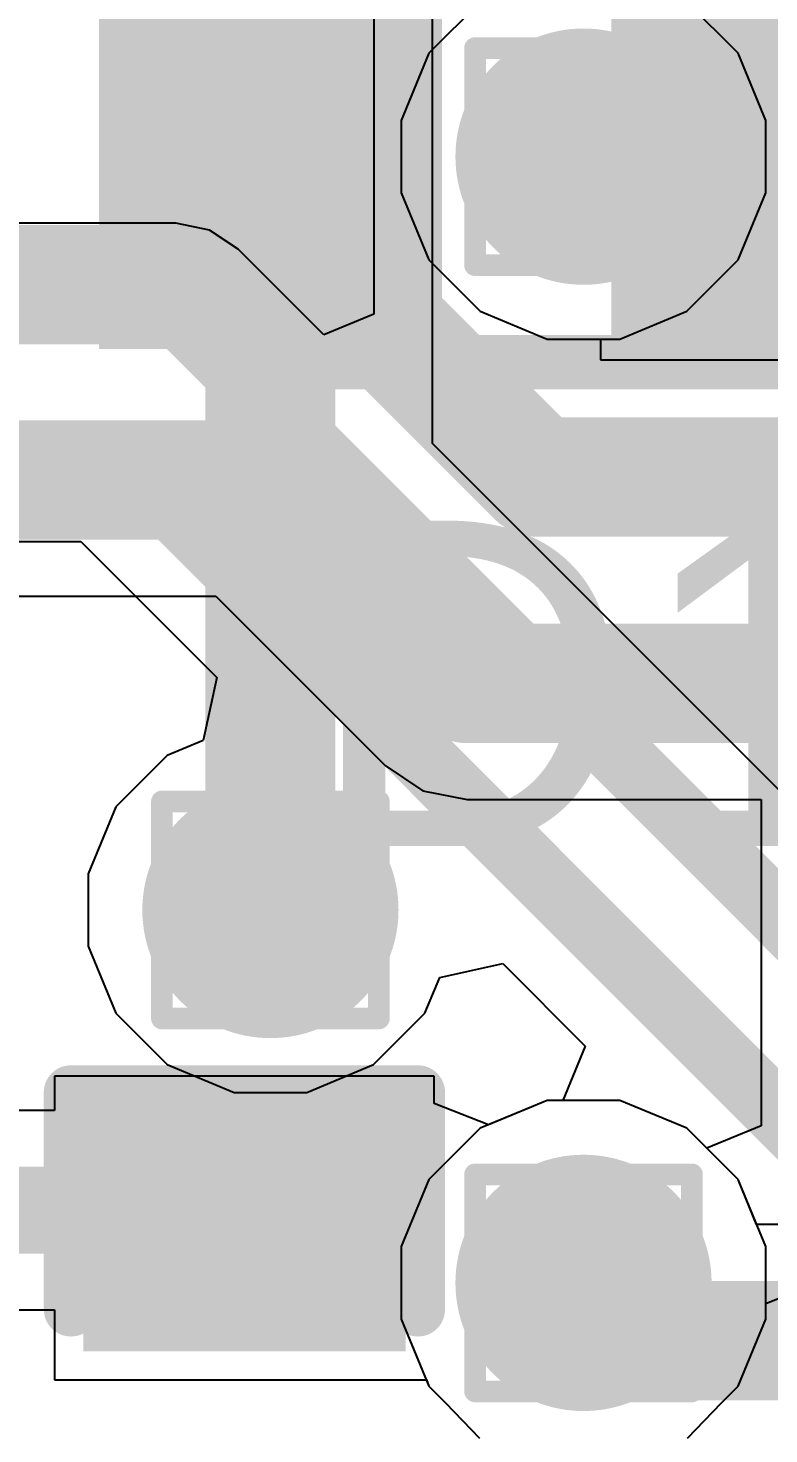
# Model space of a CAD drawing. Header units: inches. Extents: x -11 to 5433, y -4 to 5447.
# Drawn here: x -5.037 to -3.302, y 18.321 to 21.612 of the extents above; entities that cross this region are included whole.
import ezdxf

# ---------------------------------------------------------------- set-up
doc = ezdxf.new("R2010")
doc.units = ezdxf.units.IN
for name, color, linetype in [('Bottom Layer', 5, 'Continuous'), ('Drill Drawing', 1, 'Continuous'), ('Ground', 16, 'Continuous'), ('Power', 76, 'Continuous'), ('Top Layer', 1, 'Continuous'), ('Top Overlay', 2, 'Continuous'), ('Top Paste', 8, 'Continuous'), ('Top Solder', 216, 'Continuous'), ('Via Holes', 16, 'Continuous')]:
    doc.layers.add(name, color=color, linetype=linetype)
doc.styles.add('Arial', font='', dxfattribs={"height": 0.2})
doc.styles.get('Arial').set_extended_font_data('Arial')

# ---------------------------------------------------------------- blocks, each defined once
blk = doc.blocks.new('SOD_523_161')
at = {"layer": 'Top Layer'}
for points in [[(-0.9, 0.35), (-0.3, 0.35), (-0.3, -0.35), (-0.9, -0.35)], [(0.3, 0.35), (0.9, 0.35), (0.9, -0.35), (0.3, -0.35)]]:
    blk.add_hatch(color=1, dxfattribs=at).paths.add_polyline_path(points)
at = {"layer": 'Top Overlay'}
for points in [[(0.6602, 0.356), (1.4222, 0.356), (1.4222, 0.5338), (0.6602, 0.5338)], [(0.9396, -0.3806), (1.4222, -0.3806), (1.4222, 0.3814), (0.9396, 0.3814)], [(0.6601, -0.533), (1.4221, -0.533), (1.4221, -0.3552), (0.6601, -0.3552)]]:
    blk.add_hatch(color=2, dxfattribs=at).paths.add_polyline_path(points)
at = {"layer": 'Top Paste'}
for points in [[(-0.9, 0.35), (-0.3, 0.35), (-0.3, -0.35), (-0.9, -0.35)], [(0.3, 0.35), (0.9, 0.35), (0.9, -0.35), (0.3, -0.35)]]:
    blk.add_hatch(color=8, dxfattribs=at).paths.add_polyline_path(points)
at = {"layer": 'Top Solder'}
for points in [[(-1.0016, 0.4516), (-0.1984, 0.4516), (-0.1984, -0.4516), (-1.0016, -0.4516)], [(0.1984, 0.4516), (1.0016, 0.4516), (1.0016, -0.4516), (0.1984, -0.4516)]]:
    blk.add_hatch(color=216, dxfattribs=at).paths.add_polyline_path(points)
at = {"layer": 'Top Overlay'}
for points in [[(-0.6096, 0.4826, 0.127, 0.127, 0), (0.6604, 0.4826, 0.127, 0.127, 0)], [(-0.6096, 0.4318, 0.127, 0.127, 0), (-0.6096, 0.4818, 0.127, 0.127, 0)], [(-0.6096, -0.4818, 0.127, 0.127, 0), (-0.6096, -0.4318, 0.127, 0.127, 0)], [(-0.6096, -0.4826, 0.127, 0.127, 0), (0.6604, -0.4826, 0.127, 0.127, 0)]]:
    blk.add_lwpolyline(points, format="xyseb", dxfattribs=at)
for points in [[(-0.6413, 0.4826, 0.0635, 0.0635, 1), (-0.5778, 0.4826, 0.0635, 0.0635, 1)], [(-0.6413, 0.4818, 0.0635, 0.0635, 1), (-0.5778, 0.4818, 0.0635, 0.0635, 1)], [(0.6287, 0.4826, 0.0635, 0.0635, 1), (0.6921, 0.4826, 0.0635, 0.0635, 1)], [(-0.6413, 0.4318, 0.0635, 0.0635, 1), (-0.5778, 0.4318, 0.0635, 0.0635, 1)], [(-0.6413, -0.4318, 0.0635, 0.0635, 1), (-0.5778, -0.4318, 0.0635, 0.0635, 1)], [(-0.6413, -0.4818, 0.0635, 0.0635, 1), (-0.5778, -0.4818, 0.0635, 0.0635, 1)], [(-0.6413, -0.4826, 0.0635, 0.0635, 1), (-0.5778, -0.4826, 0.0635, 0.0635, 1)], [(0.6287, -0.4826, 0.0635, 0.0635, 1), (0.6921, -0.4826, 0.0635, 0.0635, 1)]]:
    blk.add_lwpolyline(points, format="xyseb", close=True, dxfattribs=at)
blk = doc.blocks.new('C___0402_194')
at = {"layer": 'Top Layer'}
for points in [[(-0.6985, -0.3175), (-0.6985, 0.3175), (-0.2413, 0.3175), (-0.2413, -0.3175)], [(0.2413, -0.3175), (0.2413, 0.3175), (0.6985, 0.3175), (0.6985, -0.3175)]]:
    blk.add_hatch(color=1, dxfattribs=at).paths.add_polyline_path(points)
at = {"layer": 'Top Paste'}
for points in [[(-0.6985, -0.3175), (-0.6985, 0.3175), (-0.2413, 0.3175), (-0.2413, -0.3175)], [(0.2413, -0.3175), (0.2413, 0.3175), (0.6985, 0.3175), (0.6985, -0.3175)]]:
    blk.add_hatch(color=8, dxfattribs=at).paths.add_polyline_path(points)
at = {"layer": 'Top Solder'}
for points in [[(-0.7585, -0.3775), (-0.7585, 0.3775), (-0.1813, 0.3775), (-0.1813, -0.3775)], [(0.1813, -0.3775), (0.1813, 0.3775), (0.7585, 0.3775), (0.7585, -0.3775)]]:
    blk.add_hatch(color=216, dxfattribs=at).paths.add_polyline_path(points)
at = {"layer": 'Top Overlay'}
for points in [[(-0.2794, 0.4064, 0.127, 0.127, 0), (-0.7874, 0.4064, 0.127, 0.127, 0)], [(-0.7874, -0.4064, 0.127, 0.127, 0), (-0.7874, 0.4064, 0.127, 0.127, 0)], [(0.7874, 0.4064, 0.127, 0.127, 0), (0.2794, 0.4064, 0.127, 0.127, 0)], [(0.7874, -0.4064, 0.127, 0.127, 0), (0.7874, 0.4064, 0.127, 0.127, 0)], [(-0.2794, -0.4064, 0.127, 0.127, 0), (-0.7874, -0.4064, 0.127, 0.127, 0)], [(0.7874, -0.4064, 0.127, 0.127, 0), (0.2794, -0.4064, 0.127, 0.127, 0)]]:
    blk.add_lwpolyline(points, format="xyseb", dxfattribs=at)
for points in [[(-0.8191, 0.4064, 0.0635, 0.0635, 1), (-0.7556, 0.4064, 0.0635, 0.0635, 1)], [(-0.8191, 0.4064, 0.0635, 0.0635, 1), (-0.7556, 0.4064, 0.0635, 0.0635, 1)], [(-0.3111, 0.4064, 0.0635, 0.0635, 1), (-0.2477, 0.4064, 0.0635, 0.0635, 1)], [(0.2477, 0.4064, 0.0635, 0.0635, 1), (0.3111, 0.4064, 0.0635, 0.0635, 1)], [(0.7556, 0.4064, 0.0635, 0.0635, 1), (0.8191, 0.4064, 0.0635, 0.0635, 1)], [(0.7556, 0.4064, 0.0635, 0.0635, 1), (0.8191, 0.4064, 0.0635, 0.0635, 1)], [(-0.8191, -0.4064, 0.0635, 0.0635, 1), (-0.7556, -0.4064, 0.0635, 0.0635, 1)], [(-0.8191, -0.4064, 0.0635, 0.0635, 1), (-0.7556, -0.4064, 0.0635, 0.0635, 1)], [(-0.3111, -0.4064, 0.0635, 0.0635, 1), (-0.2477, -0.4064, 0.0635, 0.0635, 1)], [(0.2477, -0.4064, 0.0635, 0.0635, 1), (0.3111, -0.4064, 0.0635, 0.0635, 1)], [(0.7556, -0.4064, 0.0635, 0.0635, 1), (0.8191, -0.4064, 0.0635, 0.0635, 1)], [(0.7556, -0.4064, 0.0635, 0.0635, 1), (0.8191, -0.4064, 0.0635, 0.0635, 1)]]:
    blk.add_lwpolyline(points, format="xyseb", close=True, dxfattribs=at)

msp = doc.modelspace()

# ---------------------------------------------------------------- hatches: boundary and pattern name
at = {"layer": 'Bottom Layer'}
h = msp.add_hatch(color=5, dxfattribs=at)
edge = h.paths.add_edge_path()
edge.add_arc((-3.7359, 21.3114), 0.3, 0, 360)
h = msp.add_hatch(color=5, dxfattribs=at)
edge = h.paths.add_edge_path()
edge.add_arc((-4.4692, 19.5479), 0.3, 0, 360)
h = msp.add_hatch(color=5, dxfattribs=at)
edge = h.paths.add_edge_path()
edge.add_arc((-3.7359, 18.6749), 0.3, 0, 360)
at = {"layer": 'Ground'}
h = msp.add_hatch(color=16, dxfattribs=at)
edge = h.paths.add_edge_path()
edge.add_arc((-3.7359, 21.3114), 0.3, 0, 360)
h = msp.add_hatch(color=16, dxfattribs=at)
edge = h.paths.add_edge_path()
edge.add_arc((-4.4692, 19.5479), 0.3, 0, 360)
h = msp.add_hatch(color=16, dxfattribs=at)
edge = h.paths.add_edge_path()
edge.add_arc((-3.7359, 18.6749), 0.3, 0, 360)
at = {"layer": 'Power'}
h = msp.add_hatch(color=76, dxfattribs=at)
edge = h.paths.add_edge_path()
edge.add_arc((-3.7359, 21.3114), 0.3, 0, 360)
h = msp.add_hatch(color=76, dxfattribs=at)
edge = h.paths.add_edge_path()
edge.add_arc((-4.4692, 19.5479), 0.3, 0, 360)
h = msp.add_hatch(color=76, dxfattribs=at)
edge = h.paths.add_edge_path()
edge.add_arc((-3.7359, 18.6749), 0.3, 0, 360)
at = {"layer": 'Top Layer'}
h = msp.add_hatch(color=1, dxfattribs=at)
edge = h.paths.add_edge_path()
edge.add_arc((-3.7359, 21.3114), 0.3, 0, 360)
h = msp.add_hatch(color=1, dxfattribs=at)
edge = h.paths.add_edge_path()
edge.add_arc((-4.4692, 19.5479), 0.3, 0, 360)
h = msp.add_hatch(color=1, dxfattribs=at)
edge = h.paths.add_edge_path()
edge.add_arc((-3.7359, 18.6749), 0.3, 0, 360)
at = {"layer": 'Via Holes'}
h = msp.add_hatch(color=7, dxfattribs=at)
edge = h.paths.add_edge_path()
edge.add_arc((-3.7359, 21.3114), 0.15, 0, 360)
h = msp.add_hatch(color=7, dxfattribs=at)
edge = h.paths.add_edge_path()
edge.add_arc((-4.4692, 19.5479), 0.15, 0, 360)
h = msp.add_hatch(color=7, dxfattribs=at)
edge = h.paths.add_edge_path()
edge.add_arc((-3.7359, 18.6749), 0.15, 0, 360)

# ---------------------------------------------------------------- linework, layer by layer
at = {"layer": 'Bottom Layer'}
for p, q in [((-5.095, 20.2825), (-4.5974, 20.2825)), ((-4.5974, 20.2825), (-4.2008, 19.886)), ((-4.2008, 19.886), (-4.1126, 19.827)), ((-4.1126, 19.827), (-4.0086, 19.8063)), ((-4.0086, 19.8063), (-3.32, 19.8063)), ((-3.32, 19.8063), (-3.32, 19.0425)), ((-3.8208, 19.1019), (-3.9778, 19.0369)), ((-3.6509, 19.1019), (-3.8208, 19.1019)), ((-3.494, 19.0369), (-3.6509, 19.1019)), ((-3.9778, 19.0369), (-4.0979, 18.9168)), ((-3.447, 18.9899), (-3.494, 19.0369)), ((-3.32, 19.0425), (-3.447, 18.9899)), ((-4.0979, 18.9168), (-4.1629, 18.7598)), ((-4.1629, 18.7598), (-4.1629, 18.59)), ((-4.1629, 18.59), (-4.0979, 18.433)), ((-4.0979, 18.433), (-4.0592, 18.3944)), ((-4.0592, 18.3944), (-3.9792, 18.3114))]:
    msp.add_line(p, q, dxfattribs=at)
for points in [[(-3.7359, 21.3114, 0.254, 0.254, 0), (-3.4859, 21.5614, 0.254, 0.254, 0)], [(-3.4859, 21.5614, 0.254, 0.254, 0), (-2.843, 21.5614, 0.254, 0.254, 0)], [(-5.3655, 21.0117, 0.2794, 0.2794, 0), (-4.2954, 21.0117, 0.2794, 0.2794, 0)], [(-4.2954, 21.0117, 0.2794, 0.2794, 0), (-3.8451, 20.5614, 0.2794, 0.2794, 0)], [(-3.8451, 20.5614, 0.2794, 0.2794, 0), (-2.843, 20.5614, 0.2794, 0.2794, 0)], [(-5.3655, 20.5545, 0.2794, 0.2794, 0), (-4.4848, 20.5545, 0.2794, 0.2794, 0)], [(-4.4848, 20.5545, 0.2794, 0.2794, 0), (-4.0086, 20.0782, 0.2794, 0.2794, 0)], [(-4.0086, 20.0782, 0.2794, 0.2794, 0), (-2.8599, 20.0782, 0.2794, 0.2794, 0)], [(-3.7359, 18.6749, 0.2794, 0.2794, 0), (-3.601, 18.54, 0.2794, 0.2794, 0)], [(-3.601, 18.54, 0.2794, 0.2794, 0), (-2.8644, 18.54, 0.2794, 0.2794, 0)]]:
    msp.add_lwpolyline(points, format="xyseb", dxfattribs=at)
for points in [[(-3.5494, 21.5614, 0.127, 0.127, 1), (-3.4224, 21.5614, 0.127, 0.127, 1)], [(-3.5494, 21.5614, 0.127, 0.127, 1), (-3.4224, 21.5614, 0.127, 0.127, 1)], [(-3.7994, 21.3114, 0.127, 0.127, 1), (-3.6724, 21.3114, 0.127, 0.127, 1)], [(-4.3652, 21.0117, 0.1397, 0.1397, 1), (-4.2255, 21.0117, 0.1397, 0.1397, 1)], [(-4.3652, 21.0117, 0.1397, 0.1397, 1), (-4.2255, 21.0117, 0.1397, 0.1397, 1)], [(-3.915, 20.5614, 0.1397, 0.1397, 1), (-3.7753, 20.5614, 0.1397, 0.1397, 1)], [(-3.915, 20.5614, 0.1397, 0.1397, 1), (-3.7753, 20.5614, 0.1397, 0.1397, 1)], [(-4.5546, 20.5545, 0.1397, 0.1397, 1), (-4.4149, 20.5545, 0.1397, 0.1397, 1)], [(-4.5546, 20.5545, 0.1397, 0.1397, 1), (-4.4149, 20.5545, 0.1397, 0.1397, 1)], [(-4.0784, 20.0782, 0.1397, 0.1397, 1), (-3.9387, 20.0782, 0.1397, 0.1397, 1)], [(-4.0784, 20.0782, 0.1397, 0.1397, 1), (-3.9387, 20.0782, 0.1397, 0.1397, 1)], [(-3.8057, 18.6749, 0.1397, 0.1397, 1), (-3.666, 18.6749, 0.1397, 0.1397, 1)], [(-3.6708, 18.54, 0.1397, 0.1397, 1), (-3.5311, 18.54, 0.1397, 0.1397, 1)], [(-3.6708, 18.54, 0.1397, 0.1397, 1), (-3.5311, 18.54, 0.1397, 0.1397, 1)]]:
    msp.add_lwpolyline(points, format="xyseb", close=True, dxfattribs=at)
at = {"layer": 'Drill Drawing'}
for points in [[(-3.9899, 21.5654, 0.0508, 0.0508, 0), (-3.4819, 21.5654, 0.0508, 0.0508, 0)], [(-3.9899, 21.0574, 0.0508, 0.0508, 0), (-3.9899, 21.5654, 0.0508, 0.0508, 0)], [(-3.4819, 21.0574, 0.0508, 0.0508, 0), (-3.4819, 21.5654, 0.0508, 0.0508, 0)], [(-3.8883, 21.4638, 0.0508, 0.0508, 0), (-3.5835, 21.4638, 0.0508, 0.0508, 0)], [(-3.8883, 21.159, 0.0508, 0.0508, 0), (-3.8883, 21.4638, 0.0508, 0.0508, 0)], [(-3.5835, 21.159, 0.0508, 0.0508, 0), (-3.5835, 21.4638, 0.0508, 0.0508, 0)], [(-3.8883, 21.159, 0.0508, 0.0508, 0), (-3.5835, 21.159, 0.0508, 0.0508, 0)], [(-3.9899, 21.0574, 0.0508, 0.0508, 0), (-3.4819, 21.0574, 0.0508, 0.0508, 0)], [(-4.7232, 19.8019, 0.0508, 0.0508, 0), (-4.2152, 19.8019, 0.0508, 0.0508, 0)], [(-4.7232, 19.2939, 0.0508, 0.0508, 0), (-4.7232, 19.8019, 0.0508, 0.0508, 0)], [(-4.2152, 19.2939, 0.0508, 0.0508, 0), (-4.2152, 19.8019, 0.0508, 0.0508, 0)], [(-4.6216, 19.7003, 0.0508, 0.0508, 0), (-4.3168, 19.7003, 0.0508, 0.0508, 0)], [(-4.6216, 19.3955, 0.0508, 0.0508, 0), (-4.6216, 19.7003, 0.0508, 0.0508, 0)], [(-4.3168, 19.3955, 0.0508, 0.0508, 0), (-4.3168, 19.7003, 0.0508, 0.0508, 0)], [(-4.6216, 19.3955, 0.0508, 0.0508, 0), (-4.3168, 19.3955, 0.0508, 0.0508, 0)], [(-4.7232, 19.2939, 0.0508, 0.0508, 0), (-4.2152, 19.2939, 0.0508, 0.0508, 0)], [(-3.9899, 18.9289, 0.0508, 0.0508, 0), (-3.4819, 18.9289, 0.0508, 0.0508, 0)], [(-3.9899, 18.4209, 0.0508, 0.0508, 0), (-3.9899, 18.9289, 0.0508, 0.0508, 0)], [(-3.4819, 18.4209, 0.0508, 0.0508, 0), (-3.4819, 18.9289, 0.0508, 0.0508, 0)], [(-3.8883, 18.8273, 0.0508, 0.0508, 0), (-3.5835, 18.8273, 0.0508, 0.0508, 0)], [(-3.8883, 18.5225, 0.0508, 0.0508, 0), (-3.8883, 18.8273, 0.0508, 0.0508, 0)], [(-3.5835, 18.5225, 0.0508, 0.0508, 0), (-3.5835, 18.8273, 0.0508, 0.0508, 0)], [(-3.8883, 18.5225, 0.0508, 0.0508, 0), (-3.5835, 18.5225, 0.0508, 0.0508, 0)], [(-3.9899, 18.4209, 0.0508, 0.0508, 0), (-3.4819, 18.4209, 0.0508, 0.0508, 0)]]:
    msp.add_lwpolyline(points, format="xyseb", dxfattribs=at)
for points in [[(-4.0026, 21.5654, 0.0254, 0.0254, 1), (-3.9772, 21.5654, 0.0254, 0.0254, 1)], [(-4.0026, 21.5654, 0.0254, 0.0254, 1), (-3.9772, 21.5654, 0.0254, 0.0254, 1)], [(-3.4946, 21.5654, 0.0254, 0.0254, 1), (-3.4692, 21.5654, 0.0254, 0.0254, 1)], [(-3.4946, 21.5654, 0.0254, 0.0254, 1), (-3.4692, 21.5654, 0.0254, 0.0254, 1)], [(-3.901, 21.4638, 0.0254, 0.0254, 1), (-3.8756, 21.4638, 0.0254, 0.0254, 1)], [(-3.901, 21.4638, 0.0254, 0.0254, 1), (-3.8756, 21.4638, 0.0254, 0.0254, 1)], [(-3.5962, 21.4638, 0.0254, 0.0254, 1), (-3.5708, 21.4638, 0.0254, 0.0254, 1)], [(-3.5962, 21.4638, 0.0254, 0.0254, 1), (-3.5708, 21.4638, 0.0254, 0.0254, 1)], [(-3.901, 21.159, 0.0254, 0.0254, 1), (-3.8756, 21.159, 0.0254, 0.0254, 1)], [(-3.901, 21.159, 0.0254, 0.0254, 1), (-3.8756, 21.159, 0.0254, 0.0254, 1)], [(-3.5962, 21.159, 0.0254, 0.0254, 1), (-3.5708, 21.159, 0.0254, 0.0254, 1)], [(-3.5962, 21.159, 0.0254, 0.0254, 1), (-3.5708, 21.159, 0.0254, 0.0254, 1)], [(-4.0026, 21.0574, 0.0254, 0.0254, 1), (-3.9772, 21.0574, 0.0254, 0.0254, 1)], [(-4.0026, 21.0574, 0.0254, 0.0254, 1), (-3.9772, 21.0574, 0.0254, 0.0254, 1)], [(-3.4946, 21.0574, 0.0254, 0.0254, 1), (-3.4692, 21.0574, 0.0254, 0.0254, 1)], [(-3.4946, 21.0574, 0.0254, 0.0254, 1), (-3.4692, 21.0574, 0.0254, 0.0254, 1)], [(-4.7359, 19.8019, 0.0254, 0.0254, 1), (-4.7105, 19.8019, 0.0254, 0.0254, 1)], [(-4.7359, 19.8019, 0.0254, 0.0254, 1), (-4.7105, 19.8019, 0.0254, 0.0254, 1)], [(-4.2279, 19.8019, 0.0254, 0.0254, 1), (-4.2025, 19.8019, 0.0254, 0.0254, 1)], [(-4.2279, 19.8019, 0.0254, 0.0254, 1), (-4.2025, 19.8019, 0.0254, 0.0254, 1)], [(-4.6343, 19.7003, 0.0254, 0.0254, 1), (-4.6089, 19.7003, 0.0254, 0.0254, 1)], [(-4.6343, 19.7003, 0.0254, 0.0254, 1), (-4.6089, 19.7003, 0.0254, 0.0254, 1)], [(-4.3295, 19.7003, 0.0254, 0.0254, 1), (-4.3041, 19.7003, 0.0254, 0.0254, 1)], [(-4.3295, 19.7003, 0.0254, 0.0254, 1), (-4.3041, 19.7003, 0.0254, 0.0254, 1)], [(-4.6343, 19.3955, 0.0254, 0.0254, 1), (-4.6089, 19.3955, 0.0254, 0.0254, 1)], [(-4.6343, 19.3955, 0.0254, 0.0254, 1), (-4.6089, 19.3955, 0.0254, 0.0254, 1)], [(-4.3295, 19.3955, 0.0254, 0.0254, 1), (-4.3041, 19.3955, 0.0254, 0.0254, 1)], [(-4.3295, 19.3955, 0.0254, 0.0254, 1), (-4.3041, 19.3955, 0.0254, 0.0254, 1)], [(-4.7359, 19.2939, 0.0254, 0.0254, 1), (-4.7105, 19.2939, 0.0254, 0.0254, 1)], [(-4.7359, 19.2939, 0.0254, 0.0254, 1), (-4.7105, 19.2939, 0.0254, 0.0254, 1)], [(-4.2279, 19.2939, 0.0254, 0.0254, 1), (-4.2025, 19.2939, 0.0254, 0.0254, 1)], [(-4.2279, 19.2939, 0.0254, 0.0254, 1), (-4.2025, 19.2939, 0.0254, 0.0254, 1)], [(-4.0026, 18.9289, 0.0254, 0.0254, 1), (-3.9772, 18.9289, 0.0254, 0.0254, 1)], [(-4.0026, 18.9289, 0.0254, 0.0254, 1), (-3.9772, 18.9289, 0.0254, 0.0254, 1)], [(-3.4946, 18.9289, 0.0254, 0.0254, 1), (-3.4692, 18.9289, 0.0254, 0.0254, 1)], [(-3.4946, 18.9289, 0.0254, 0.0254, 1), (-3.4692, 18.9289, 0.0254, 0.0254, 1)], [(-3.901, 18.8273, 0.0254, 0.0254, 1), (-3.8756, 18.8273, 0.0254, 0.0254, 1)], [(-3.901, 18.8273, 0.0254, 0.0254, 1), (-3.8756, 18.8273, 0.0254, 0.0254, 1)], [(-3.5962, 18.8273, 0.0254, 0.0254, 1), (-3.5708, 18.8273, 0.0254, 0.0254, 1)], [(-3.5962, 18.8273, 0.0254, 0.0254, 1), (-3.5708, 18.8273, 0.0254, 0.0254, 1)], [(-3.901, 18.5225, 0.0254, 0.0254, 1), (-3.8756, 18.5225, 0.0254, 0.0254, 1)], [(-3.901, 18.5225, 0.0254, 0.0254, 1), (-3.8756, 18.5225, 0.0254, 0.0254, 1)], [(-3.5962, 18.5225, 0.0254, 0.0254, 1), (-3.5708, 18.5225, 0.0254, 0.0254, 1)], [(-3.5962, 18.5225, 0.0254, 0.0254, 1), (-3.5708, 18.5225, 0.0254, 0.0254, 1)], [(-4.0026, 18.4209, 0.0254, 0.0254, 1), (-3.9772, 18.4209, 0.0254, 0.0254, 1)], [(-4.0026, 18.4209, 0.0254, 0.0254, 1), (-3.9772, 18.4209, 0.0254, 0.0254, 1)], [(-3.4946, 18.4209, 0.0254, 0.0254, 1), (-3.4692, 18.4209, 0.0254, 0.0254, 1)], [(-3.4946, 18.4209, 0.0254, 0.0254, 1), (-3.4692, 18.4209, 0.0254, 0.0254, 1)]]:
    msp.add_lwpolyline(points, format="xyseb", close=True, dxfattribs=at)
at = {"layer": 'Ground'}
for p, q in [((-3.9778, 21.6734), (-4.0979, 21.5533)), ((-3.3739, 21.5533), (-3.494, 21.6734)), ((-4.0979, 21.5533), (-4.1629, 21.3963)), ((-3.3089, 21.3963), (-3.3739, 21.5533)), ((-4.1629, 21.3963), (-4.1629, 21.2265)), ((-3.3089, 21.2265), (-3.3089, 21.3963)), ((-4.1629, 21.2265), (-4.0979, 21.0695)), ((-3.3739, 21.0695), (-3.3089, 21.2265)), ((-4.0979, 21.0695), (-3.9778, 20.9494)), ((-3.494, 20.9494), (-3.3739, 21.0695)), ((-3.9778, 20.9494), (-3.8208, 20.8844)), ((-3.6509, 20.8844), (-3.494, 20.9494)), ((-3.8208, 20.8844), (-3.6509, 20.8844)), ((-3.8208, 19.1019), (-3.9778, 19.0369)), ((-3.6509, 19.1019), (-3.8208, 19.1019)), ((-3.494, 19.0369), (-3.6509, 19.1019)), ((-3.9778, 19.0369), (-4.0979, 18.9168)), ((-3.3739, 18.9168), (-3.494, 19.0369)), ((-4.0979, 18.9168), (-4.1629, 18.7598)), ((-3.3089, 18.7598), (-3.3739, 18.9168)), ((-4.1629, 18.7598), (-4.1629, 18.59)), ((-3.3089, 18.59), (-3.3089, 18.7598)), ((-4.1629, 18.59), (-4.0979, 18.433)), ((-3.3739, 18.433), (-3.3089, 18.59)), ((-4.0979, 18.433), (-4.0592, 18.3944)), ((-3.4125, 18.3944), (-3.3739, 18.433)), ((-4.0592, 18.3944), (-3.9792, 18.3114)), ((-3.4925, 18.3114), (-3.4125, 18.3944))]:
    msp.add_line(p, q, dxfattribs=at)
at = {"layer": 'Power'}
for p, q in [((-4.0894, 20.6396), (-4.0894, 24.5383)), ((-4.2269, 22.965), (-4.2269, 20.943)), ((-4.691, 21.1553), (-5.0734, 21.1553)), ((-4.6909, 21.1553), (-4.691, 21.1553)), ((-4.6117, 21.1396), (-4.6909, 21.1553)), ((-4.5444, 21.0947), (-4.6117, 21.1396)), ((-4.3442, 20.8944), (-4.5444, 21.0947)), ((-4.2269, 20.943), (-4.3442, 20.8944)), ((-2.063, 18.6132), (-4.0894, 20.6396)), ((-5.0734, 20.4108), (-4.9135, 20.4108)), ((-4.9135, 20.4108), (-4.5949, 20.0922)), ((-4.5949, 20.0922), (-4.627, 19.9447)), ((-4.627, 19.9447), (-4.7111, 19.9098)), ((-4.7111, 19.9098), (-4.8312, 19.7897)), ((-4.8312, 19.7897), (-4.8962, 19.6328)), ((-4.8962, 19.6328), (-4.8962, 19.4629)), ((-4.8962, 19.4629), (-4.8312, 19.306)), ((-4.0724, 19.3901), (-3.9249, 19.4222)), ((-3.9249, 19.4222), (-3.7317, 19.2289)), ((-4.1072, 19.306), (-4.0724, 19.3901)), ((-4.8312, 19.306), (-4.7111, 19.1859)), ((-4.2274, 19.1859), (-4.1072, 19.306)), ((-3.7317, 19.2289), (-3.7843, 19.1019)), ((-4.7111, 19.1859), (-4.5542, 19.1209)), ((-4.3843, 19.1209), (-4.2274, 19.1859)), ((-4.5542, 19.1209), (-4.3843, 19.1209)), ((-3.8208, 19.1019), (-3.9778, 19.0369)), ((-3.7843, 19.1019), (-3.8208, 19.1019)), ((-3.9778, 19.0369), (-4.0979, 18.9168)), ((-4.0979, 18.9168), (-4.1629, 18.7598)), ((-4.1629, 18.7598), (-4.1629, 18.59)), ((-3.3089, 18.6265), (-3.1819, 18.6791)), ((-3.3089, 18.59), (-3.3089, 18.6265)), ((-4.1629, 18.59), (-4.0979, 18.433)), ((-3.3739, 18.433), (-3.3089, 18.59)), ((-4.0979, 18.433), (-4.0592, 18.3944)), ((-3.4125, 18.3944), (-3.3739, 18.433)), ((-4.0592, 18.3944), (-3.9792, 18.3114)), ((-3.4925, 18.3114), (-3.4125, 18.3944))]:
    msp.add_line(p, q, dxfattribs=at)
for points in [[(-5.302, 20.9482, 0.1524, 0.1524, 0), (-4.6909, 20.9482, 0.1524, 0.1524, 0)], [(-4.6909, 20.9482, 0.1524, 0.1524, 0), (-2.1488, 18.4061, 0.1524, 0.1524, 0)], [(-5.302, 20.618, 0.1524, 0.1524, 0), (-4.8277, 20.618, 0.1524, 0.1524, 0)], [(-4.8277, 20.618, 0.1524, 0.1524, 0), (-2.2856, 18.0759, 0.1524, 0.1524, 0)]]:
    msp.add_lwpolyline(points, format="xyseb", dxfattribs=at)
for points in [[(-4.729, 20.9482, 0.0762, 0.0762, 1), (-4.6528, 20.9482, 0.0762, 0.0762, 1)], [(-4.729, 20.9482, 0.0762, 0.0762, 1), (-4.6528, 20.9482, 0.0762, 0.0762, 1)], [(-4.8658, 20.618, 0.0762, 0.0762, 1), (-4.7896, 20.618, 0.0762, 0.0762, 1)], [(-4.8658, 20.618, 0.0762, 0.0762, 1), (-4.7896, 20.618, 0.0762, 0.0762, 1)]]:
    msp.add_lwpolyline(points, format="xyseb", close=True, dxfattribs=at)
at = {"layer": 'Top Layer'}
for p, q in [((-3.9778, 21.6734), (-4.0979, 21.5533)), ((-4.0979, 21.5533), (-4.1629, 21.3963)), ((-4.1629, 21.3963), (-4.1629, 21.2265)), ((-4.1629, 21.2265), (-4.0979, 21.0695)), ((-4.0979, 21.0695), (-3.9778, 20.9494)), ((-3.9778, 20.9494), (-3.8208, 20.8844)), ((-3.8208, 20.8844), (-3.6962, 20.8844)), ((-3.6962, 20.8844), (-3.6962, 20.836)), ((-3.6962, 20.836), (-2.8422, 20.836)), ((-4.0856, 19.1589), (-4.9746, 19.1589)), ((-4.9746, 19.1589), (-4.9746, 19.0781)), ((-4.0856, 19.095), (-4.0856, 19.1589)), ((-3.9586, 19.0448), (-4.0856, 19.095)), ((-3.8208, 19.1019), (-3.9586, 19.0448)), ((-3.6509, 19.1019), (-3.8208, 19.1019)), ((-3.494, 19.0369), (-3.6509, 19.1019)), ((-4.9746, 19.0781), (-5.8952, 19.0781)), ((-3.3739, 18.9168), (-3.494, 19.0369)), ((-3.3305, 18.8119), (-3.3739, 18.9168)), ((-2.6033, 18.8119), (-3.3305, 18.8119)), ((-5.8952, 18.612), (-4.9746, 18.612)), ((-4.9746, 18.612), (-4.9746, 18.4477)), ((-4.9746, 18.4477), (-4.1039, 18.4477)), ((-4.1039, 18.4477), (-4.0979, 18.433)), ((-4.0979, 18.433), (-4.0592, 18.3944)), ((-4.0592, 18.3944), (-3.9792, 18.3114))]:
    msp.add_line(p, q, dxfattribs=at)
for points in [[(-4.4692, 19.5479, 0.3048, 0.3048, 0), (-4.4692, 21.313, 0.3048, 0.3048, 0)], [(-3.7359, 21.3114, 0.254, 0.254, 0), (-3.7343, 21.313, 0.254, 0.254, 0)], [(-3.7343, 21.313, 0.254, 0.254, 0), (-3.2692, 21.313, 0.254, 0.254, 0)], [(-6.2608, 18.845, 0.2032, 0.2032, 0), (-4.5719, 18.845, 0.2032, 0.2032, 0)], [(-4.5719, 18.845, 0.2032, 0.2032, 0), (-4.5301, 18.8033, 0.2032, 0.2032, 0)], [(-3.7359, 18.6749, 0.2794, 0.2794, 0), (-3.601, 18.54, 0.2794, 0.2794, 0)], [(-3.601, 18.54, 0.2794, 0.2794, 0), (5.0527, 18.54, 0.2794, 0.2794, 0)]]:
    msp.add_lwpolyline(points, format="xyseb", dxfattribs=at)
for points in [[(-4.5454, 21.313, 0.1524, 0.1524, 1), (-4.393, 21.313, 0.1524, 0.1524, 1)], [(-3.7994, 21.3114, 0.127, 0.127, 1), (-3.6724, 21.3114, 0.127, 0.127, 1)], [(-3.7978, 21.313, 0.127, 0.127, 1), (-3.6708, 21.313, 0.127, 0.127, 1)], [(-3.7978, 21.313, 0.127, 0.127, 1), (-3.6708, 21.313, 0.127, 0.127, 1)], [(-3.3327, 21.313, 0.127, 0.127, 1), (-3.2057, 21.313, 0.127, 0.127, 1)], [(-4.5454, 19.5479, 0.1524, 0.1524, 1), (-4.393, 19.5479, 0.1524, 0.1524, 1)], [(-4.6227, 18.845, 0.1016, 0.1016, 1), (-4.5211, 18.845, 0.1016, 0.1016, 1)], [(-4.6227, 18.845, 0.1016, 0.1016, 1), (-4.5211, 18.845, 0.1016, 0.1016, 1)], [(-4.5809, 18.8033, 0.1016, 0.1016, 1), (-4.4793, 18.8033, 0.1016, 0.1016, 1)], [(-3.8057, 18.6749, 0.1397, 0.1397, 1), (-3.666, 18.6749, 0.1397, 0.1397, 1)], [(-3.6708, 18.54, 0.1397, 0.1397, 1), (-3.5311, 18.54, 0.1397, 0.1397, 1)], [(-3.6708, 18.54, 0.1397, 0.1397, 1), (-3.5311, 18.54, 0.1397, 0.1397, 1)]]:
    msp.add_lwpolyline(points, format="xyseb", close=True, dxfattribs=at)

# ---------------------------------------------------------------- block references
msp.add_blockref('SOD_523_161', (-3.8692, 21.313))
at = {"rotation": 270}
msp.add_blockref('C___0402_194', (-4.5301, 18.3334), dxfattribs=at)

# ---------------------------------------------------------------- texts
at = {"layer": 'Top Overlay', "style": 'Arial'}
msp.add_text('D15', height=0.762, dxfattribs=at).set_placement((-4.3864, 19.6974))

doc.saveas('drawing.dxf')
